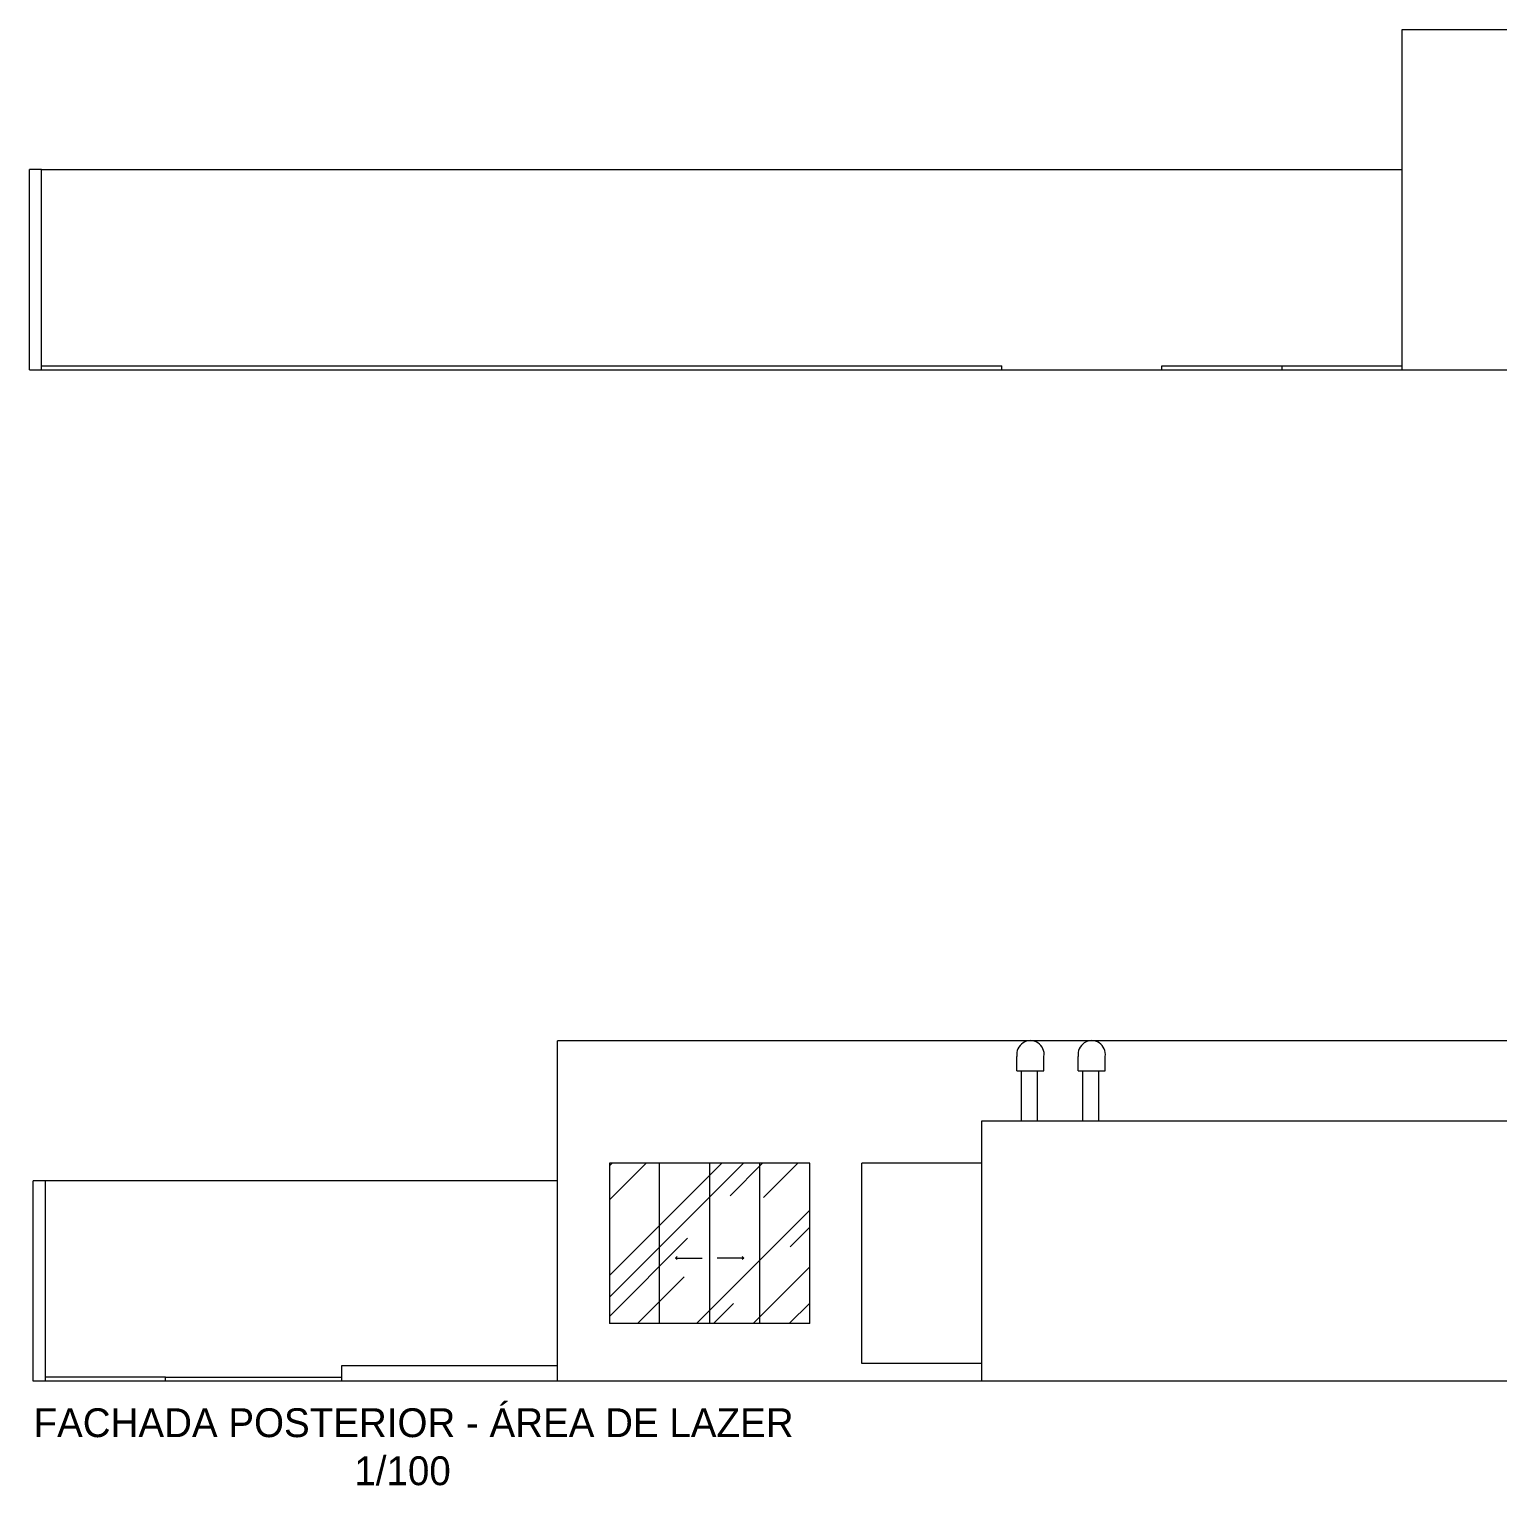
# Model space of a CAD drawing. Header units: feet. Extents: x 1734 to 1931, y 883 to 1088.
# Drawn here: x 1879.53 to 1897.91, y 929 to 947.19 of the extents above; entities that cross this region are included whole.
import ezdxf

# ---------------------------------------------------------------- set-up
doc = ezdxf.new("R2010")
doc.units = ezdxf.units.FT
doc.header["$LTSCALE"] = 0.3
doc.header["$MEASUREMENT"] = 0
doc.layers.get('0').update_dxf_attribs({"linetype": 'CONTINUOUS'})
doc.layers.get('Defpoints').update_dxf_attribs({"linetype": 'CONTINUOUS'})
for name, color, linetype in [('1', 1, 'CONTINUOUS'), ('2', 44, 'CONTINUOUS'), ('3', 3, 'CONTINUOUS'), ('4', 4, 'CONTINUOUS'), ('5', 5, 'CONTINUOUS'), ('Cotas', 1, 'CONTINUOUS'), ('Texto', 44, 'CONTINUOUS')]:
    doc.layers.add(name, color=color, linetype=linetype)
doc.styles.add('style1', font='GOTHIC.TTF')
doc.dimstyles.new('ESC-100', dxfattribs={"dimtxt": 0.16, "dimasz": 0.04, "dimexe": 0.06, "dimexo": 0.15, "dimgap": 0.02, "dimtad": 1, "dimzin": 4, "dimdsep": 46, "dimtxsty": 'style1', "dimblk": 'OBLIQUE', "dimcen": 0.01, "dimdle": 0.04, "dimclrd": 14, "dimclre": 14, "dimclrt": 2, "dimazin": 0, "dimtfac": 1, "dimtix": 1, "dimtmove": 2, "dimatfit": 0, "dimldrblk": 'OPEN90', "dimfxl": 1, "dimtolj": 1, "dimtzin": 4, "dimlwd": -1, "dimlwe": -1, "dimarcsym": 0})

# ---------------------------------------------------------------- blocks, each defined once
blk = doc.blocks.new('_Open90')
at = {"color": 0, "linetype": 'ByBlock', "lineweight": -2}
for p, q in [((0, 0), (-1, 0)), ((-0.5, 0.5), (0, 0)), ((0, 0), (-0.5, -0.5))]:
    blk.add_line(p, q, dxfattribs=at)

msp = doc.modelspace()

# ---------------------------------------------------------------- hatches: boundary and pattern name
at = {"layer": 'Cotas'}
h = msp.add_hatch(dxfattribs=at)
h.set_pattern_fill('AR-RROOF,_O', color=256, angle=315)
h.set_pattern_definition([(225, (1889.2813, 931.0303), (-2.26274, -0.84853), [15, -2, 5, -1]), (225, (1887.9873, 930.4434), (-0.23335, 1.64756), [3, -0.33, 6, -0.75]), (225, (1888.3267, 931.2778), (-4.15072, -3.2032), [8, -1.4, 4, -1])])
h.paths.add_polyline_path([(1888.656, 931.03), (1889.281, 931.03), (1889.281, 933.03), (1888.656, 933.03)])
h.paths.add_polyline_path([(1888.656, 933.03), (1888.031, 933.03), (1888.031, 931.03), (1888.656, 931.03)])
h.paths.add_polyline_path([(1887.406, 931.03), (1888.031, 931.03), (1888.031, 933.03), (1887.406, 933.03)])
h.paths.add_polyline_path([(1887.406, 933.03), (1886.781, 933.03), (1886.781, 931.03), (1887.406, 931.03)])

# ---------------------------------------------------------------- linework, layer by layer
at = {"layer": '1', "linetype": 'Continuous'}
for p, q in [((1879.682, 945.44), (1896.682, 945.44)), ((1895.182, 942.99), (1896.682, 942.99)), ((1891.87, 934.185), (1891.87, 934.365)), ((1892.208, 934.185), (1892.208, 934.365)), ((1892.636, 934.185), (1892.636, 934.365)), ((1892.974, 934.185), (1892.974, 934.365)), ((1891.87, 934.185), (1892.208, 934.185)), ((1891.927, 933.56), (1891.927, 934.185)), ((1892.127, 933.56), (1892.127, 934.185)), ((1892.636, 934.185), (1892.974, 934.185)), ((1892.693, 933.56), (1892.693, 934.185)), ((1892.893, 933.56), (1892.893, 934.185)), ((1887.406, 931.03), (1887.406, 933.03)), ((1888.031, 933.03), (1888.031, 931.03)), ((1888.656, 931.03), (1888.656, 933.03)), ((1881.231, 930.36), (1883.431, 930.36))]:
    msp.add_line(p, q, dxfattribs=at)
at = {"layer": '1', "color": 8, "linetype": 'Continuous'}
msp.add_line((1886.131, 932.81), (1879.731, 932.81), dxfattribs=at)
at = {"layer": '1', "linetype": 'Continuous'}
for centre in [(1892.039, 934.39), (1892.805, 934.39)]:
    msp.add_arc(centre, 0.171, 351.3633, 188.6367, dxfattribs=at)
at = {"layer": '2'}
for p, q in [((1886.131, 930.5), (1883.431, 930.5)), ((1883.431, 930.5), (1883.431, 930.31))]:
    msp.add_line(p, q, dxfattribs=at)
at = {"layer": '3'}
for p, q in [((1896.682, 947.19), (1913.282, 947.19)), ((1896.682, 942.94), (1896.682, 947.19)), ((1902.731, 934.56), (1886.131, 934.56)), ((1886.131, 930.31), (1886.131, 934.56)), ((1889.281, 933.03), (1886.781, 933.03)), ((1886.781, 933.03), (1886.781, 931.03)), ((1889.281, 931.03), (1889.281, 933.03)), ((1891.431, 933.03), (1889.931, 933.03)), ((1889.931, 930.53), (1889.931, 933.03)), ((1889.281, 931.03), (1886.781, 931.03)), ((1891.431, 930.53), (1889.931, 930.53))]:
    msp.add_line(p, q, dxfattribs=at)
at = {"layer": '4', "linetype": 'Continuous'}
for p, q in [((1891.431, 930.31), (1891.431, 933.56)), ((1891.431, 933.56), (1898.431, 933.56))]:
    msp.add_line(p, q, dxfattribs=at)
at = {"layer": '5', "linetype": 'Continuous'}
for p, q in [((1879.532, 942.94), (1879.532, 945.44)), ((1879.682, 945.44), (1879.532, 945.44)), ((1879.682, 942.94), (1879.682, 945.44)), ((1879.532, 942.94), (1919.832, 942.94)), ((1879.682, 942.99), (1891.682, 942.99)), ((1891.682, 942.94), (1891.682, 942.99)), ((1893.682, 942.94), (1893.682, 942.99)), ((1893.682, 942.99), (1895.182, 942.99)), ((1895.182, 942.94), (1895.182, 942.99)), ((1879.581, 930.31), (1879.581, 932.81)), ((1879.731, 932.81), (1879.581, 932.81)), ((1879.731, 930.31), (1879.731, 932.81)), ((1931.381, 930.31), (1879.581, 930.31)), ((1881.231, 930.36), (1879.731, 930.36)), ((1881.231, 930.31), (1881.231, 930.36))]:
    msp.add_line(p, q, dxfattribs=at)

# ---------------------------------------------------------------- texts
at = {"layer": 'Texto', "insert": (1876.682, 930.303), "char_height": 0.1, "width": 15.06271, "attachment_point": 1, "style": 'style1'}
msp.add_mtext('\\pi7.53136;\\P\\P\\pi2.90153;{\\H3.6x;FACHADA POSTERIOR - ÁREA DE LAZER\\P\\pi6.90998;1/100}', dxfattribs=at)

# ---------------------------------------------------------------- leaders
at = {"layer": 'Defpoints', "linetype": 'Continuous'}
for points in [[(1887.604, 931.846), (1887.938, 931.846)], [(1888.459, 931.846), (1888.124, 931.846)]]:
    msp.add_leader(points, dimstyle='ESC-100', override={"dimgap": 0.02, "dimtad": 0}, dxfattribs=at)

doc.saveas('drawing.dxf')
